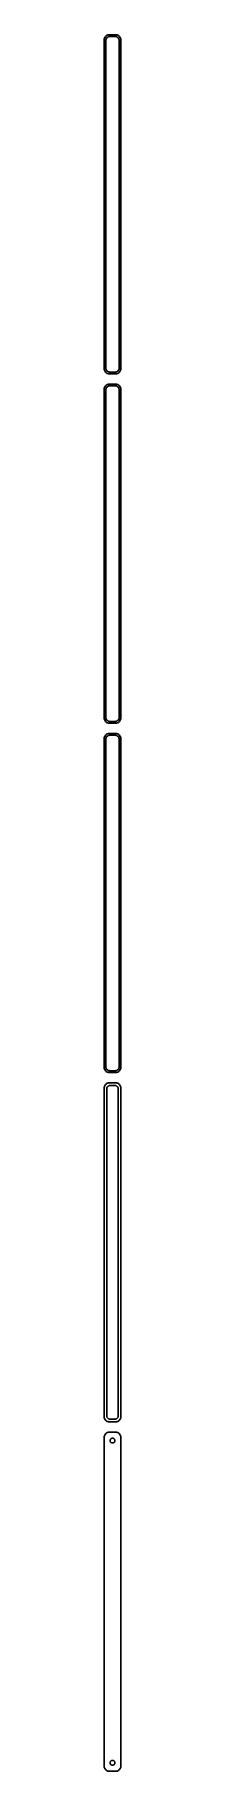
# Model space of a CAD drawing. Header units: metres. Extents: x -8 to 8, y 1395 to 2931.
import ezdxf

# ---------------------------------------------------------------- set-up
doc = ezdxf.new("R2010")
doc.units = ezdxf.units.M

msp = doc.modelspace()

# ---------------------------------------------------------------- linework, layer by layer
for p, q in [((-7.46057, 2926.63), (-7.5, 2926)), ((-7.5, 2926), (-7.5, 2636)), ((-7.34291, 2927.24), (-7.46057, 2926.63)), ((-7.14888, 2927.84), (-7.34291, 2927.24)), ((-6.88153, 2928.41), (-7.14888, 2927.84)), ((-6.54507, 2928.94), (-6.88153, 2928.41)), ((-6.14484, 2929.42), (-6.54507, 2928.94)), ((-5.68712, 2929.85), (-6.14484, 2929.42)), ((-6, 2925.5), (-5.96844, 2926)), ((-6, 2636.5), (-6, 2925.5)), ((-5.96844, 2926), (-5.87433, 2926.49)), ((-5.87433, 2926.49), (-5.7191, 2926.97)), ((-5.7191, 2926.97), (-5.50522, 2927.43)), ((-5.17912, 2930.22), (-5.68712, 2929.85)), ((-5.50522, 2927.43), (-5.23605, 2927.85)), ((-5.23605, 2927.85), (-4.91586, 2928.24)), ((-4.62889, 2930.52), (-5.17912, 2930.22)), ((-4.91586, 2928.24), (-4.54968, 2928.58)), ((-4.04507, 2930.76), (-4.62889, 2930.52)), ((-4.54968, 2928.58), (-4.1433, 2928.88)), ((-4.1433, 2928.88), (-3.70311, 2929.12)), ((-3.4369, 2930.91), (-4.04507, 2930.76)), ((-3.70311, 2929.12), (-3.23605, 2929.3)), ((-2.81395, 2930.99), (-3.4369, 2930.91)), ((-3.23605, 2929.3), (-2.74951, 2929.43)), ((2.81395, 2930.99), (-2.81395, 2930.99)), ((-2.74951, 2929.43), (-2.25116, 2929.49)), ((-2.25116, 2929.49), (2.25116, 2929.49)), ((2.25116, 2929.49), (2.74951, 2929.43)), ((2.74951, 2929.43), (3.23605, 2929.3)), ((3.4369, 2930.91), (2.81395, 2930.99)), ((3.23605, 2929.3), (3.70311, 2929.12)), ((4.04507, 2930.76), (3.4369, 2930.91)), ((3.70311, 2929.12), (4.1433, 2928.88)), ((4.62889, 2930.52), (4.04507, 2930.76)), ((4.1433, 2928.88), (4.54968, 2928.58)), ((4.54968, 2928.58), (4.91586, 2928.24)), ((5.17912, 2930.22), (4.62889, 2930.52)), ((4.91586, 2928.24), (5.23605, 2927.85)), ((5.68712, 2929.85), (5.17912, 2930.22)), ((5.23605, 2927.85), (5.50522, 2927.43)), ((5.50522, 2927.43), (5.7191, 2926.97)), ((6.14484, 2929.42), (5.68712, 2929.85)), ((5.7191, 2926.97), (5.87433, 2926.49)), ((5.87433, 2926.49), (5.96844, 2926)), ((5.96844, 2926), (6, 2925.5)), ((6, 2925.5), (6, 2636.5)), ((6.54507, 2928.94), (6.14484, 2929.42)), ((6.88153, 2928.41), (6.54507, 2928.94)), ((7.14888, 2927.84), (6.88153, 2928.41)), ((7.34291, 2927.24), (7.14888, 2927.84)), ((7.46057, 2926.63), (7.34291, 2927.24)), ((7.5, 2926), (7.46057, 2926.63)), ((7.5, 2636), (7.5, 2926)), ((-7.5, 2636), (-7.46057, 2635.37)), ((-7.46057, 2635.37), (-7.34291, 2634.76)), ((-7.34291, 2634.76), (-7.14888, 2634.16)), ((-7.14888, 2634.16), (-6.88153, 2633.59)), ((-6.88153, 2633.59), (-6.54507, 2633.06)), ((-6.54507, 2633.06), (-6.14484, 2632.58)), ((-6.14484, 2632.58), (-5.68712, 2632.15)), ((-5.96844, 2636), (-6, 2636.5)), ((-5.87433, 2635.51), (-5.96844, 2636)), ((-5.7191, 2635.03), (-5.87433, 2635.51)), ((-5.50522, 2634.57), (-5.7191, 2635.03)), ((-5.68712, 2632.15), (-5.17912, 2631.78)), ((-5.23605, 2634.15), (-5.50522, 2634.57)), ((-4.91586, 2633.76), (-5.23605, 2634.15)), ((-5.17912, 2631.78), (-4.62889, 2631.48)), ((-4.54968, 2633.42), (-4.91586, 2633.76)), ((-4.62889, 2631.48), (-4.04507, 2631.24)), ((-4.1433, 2633.12), (-4.54968, 2633.42)), ((-3.70311, 2632.88), (-4.1433, 2633.12)), ((-4.04507, 2631.24), (-3.4369, 2631.09)), ((-3.23605, 2632.7), (-3.70311, 2632.88)), ((-3.4369, 2631.09), (-2.81395, 2631.01)), ((-2.74951, 2632.57), (-3.23605, 2632.7)), ((-2.81395, 2631.01), (2.81395, 2631.01)), ((-2.25116, 2632.51), (-2.74951, 2632.57)), ((2.25116, 2632.51), (-2.25116, 2632.51)), ((2.74951, 2632.57), (2.25116, 2632.51)), ((3.23605, 2632.7), (2.74951, 2632.57)), ((2.81395, 2631.01), (3.4369, 2631.09)), ((3.70311, 2632.88), (3.23605, 2632.7)), ((3.4369, 2631.09), (4.04507, 2631.24)), ((4.1433, 2633.12), (3.70311, 2632.88)), ((4.04507, 2631.24), (4.62889, 2631.48)), ((4.54968, 2633.42), (4.1433, 2633.12)), ((4.91586, 2633.76), (4.54968, 2633.42)), ((4.62889, 2631.48), (5.17912, 2631.78)), ((5.23605, 2634.15), (4.91586, 2633.76)), ((5.17912, 2631.78), (5.68712, 2632.15)), ((5.50522, 2634.57), (5.23605, 2634.15)), ((5.7191, 2635.03), (5.50522, 2634.57)), ((5.68712, 2632.15), (6.14484, 2632.58)), ((5.87433, 2635.51), (5.7191, 2635.03)), ((5.96844, 2636), (5.87433, 2635.51)), ((6, 2636.5), (5.96844, 2636)), ((6.14484, 2632.58), (6.54507, 2633.06)), ((6.54507, 2633.06), (6.88153, 2633.59)), ((6.88153, 2633.59), (7.14888, 2634.16)), ((7.14888, 2634.16), (7.34291, 2634.76)), ((7.34291, 2634.76), (7.46057, 2635.37)), ((7.46057, 2635.37), (7.5, 2636)), ((-7.46057, 2617.63), (-7.5, 2617)), ((-7.5, 2617), (-7.5, 2327)), ((-7.34291, 2618.24), (-7.46057, 2617.63)), ((-7.14888, 2618.84), (-7.34291, 2618.24)), ((-6.88153, 2619.41), (-7.14888, 2618.84)), ((-6.54507, 2619.94), (-6.88153, 2619.41)), ((-6.14484, 2620.42), (-6.54507, 2619.94)), ((-5.68712, 2620.85), (-6.14484, 2620.42)), ((-6, 2616.5), (-5.96844, 2617)), ((-6, 2327.5), (-6, 2616.5)), ((-5.96844, 2617), (-5.87433, 2617.49)), ((-5.87433, 2617.49), (-5.7191, 2617.97)), ((-5.7191, 2617.97), (-5.50522, 2618.43)), ((-5.17912, 2621.22), (-5.68712, 2620.85)), ((-5.50522, 2618.43), (-5.23605, 2618.85)), ((-5.23605, 2618.85), (-4.91586, 2619.24)), ((-4.62889, 2621.52), (-5.17912, 2621.22)), ((-4.91586, 2619.24), (-4.54968, 2619.58)), ((-4.04507, 2621.76), (-4.62889, 2621.52)), ((-4.54968, 2619.58), (-4.1433, 2619.88)), ((-4.1433, 2619.88), (-3.70311, 2620.12)), ((-3.4369, 2621.91), (-4.04507, 2621.76)), ((-3.70311, 2620.12), (-3.23605, 2620.3)), ((-2.81395, 2621.99), (-3.4369, 2621.91)), ((-3.23605, 2620.3), (-2.74951, 2620.43)), ((2.81395, 2621.99), (-2.81395, 2621.99)), ((-2.74951, 2620.43), (-2.25116, 2620.49)), ((-2.25116, 2620.49), (2.25116, 2620.49)), ((2.25116, 2620.49), (2.74951, 2620.43)), ((2.74951, 2620.43), (3.23605, 2620.3)), ((3.4369, 2621.91), (2.81395, 2621.99)), ((3.23605, 2620.3), (3.70311, 2620.12)), ((4.04507, 2621.76), (3.4369, 2621.91)), ((3.70311, 2620.12), (4.1433, 2619.88)), ((4.62889, 2621.52), (4.04507, 2621.76)), ((4.1433, 2619.88), (4.54968, 2619.58)), ((4.54968, 2619.58), (4.91586, 2619.24)), ((5.17912, 2621.22), (4.62889, 2621.52)), ((4.91586, 2619.24), (5.23605, 2618.85)), ((5.68712, 2620.85), (5.17912, 2621.22)), ((5.23605, 2618.85), (5.50522, 2618.43)), ((5.50522, 2618.43), (5.7191, 2617.97)), ((6.14484, 2620.42), (5.68712, 2620.85)), ((5.7191, 2617.97), (5.87433, 2617.49)), ((5.87433, 2617.49), (5.96844, 2617)), ((5.96844, 2617), (6, 2616.5)), ((6, 2616.5), (6, 2327.5)), ((6.54507, 2619.94), (6.14484, 2620.42)), ((6.88153, 2619.41), (6.54507, 2619.94)), ((7.14888, 2618.84), (6.88153, 2619.41)), ((7.34291, 2618.24), (7.14888, 2618.84)), ((7.46057, 2617.63), (7.34291, 2618.24)), ((7.5, 2617), (7.46057, 2617.63)), ((7.5, 2327), (7.5, 2617)), ((-7.5, 2327), (-7.46057, 2326.37)), ((-7.46057, 2326.37), (-7.34291, 2325.76)), ((-7.34291, 2325.76), (-7.14888, 2325.16)), ((-7.14888, 2325.16), (-6.88153, 2324.59)), ((-6.88153, 2324.59), (-6.54507, 2324.06)), ((-6.54507, 2324.06), (-6.14484, 2323.58)), ((-6.14484, 2323.58), (-5.68712, 2323.15)), ((-5.96844, 2327), (-6, 2327.5)), ((-5.87433, 2326.51), (-5.96844, 2327)), ((-5.7191, 2326.03), (-5.87433, 2326.51)), ((-5.50522, 2325.57), (-5.7191, 2326.03)), ((-5.68712, 2323.15), (-5.17912, 2322.78)), ((-5.23605, 2325.15), (-5.50522, 2325.57)), ((-4.91586, 2324.76), (-5.23605, 2325.15)), ((-5.17912, 2322.78), (-4.62889, 2322.48)), ((-4.54968, 2324.42), (-4.91586, 2324.76)), ((-4.62889, 2322.48), (-4.04507, 2322.24)), ((-4.1433, 2324.12), (-4.54968, 2324.42)), ((-3.70311, 2323.88), (-4.1433, 2324.12)), ((-4.04507, 2322.24), (-3.4369, 2322.09)), ((-3.23605, 2323.7), (-3.70311, 2323.88)), ((-3.4369, 2322.09), (-2.81395, 2322.01)), ((-2.74951, 2323.57), (-3.23605, 2323.7)), ((-2.81395, 2322.01), (2.81395, 2322.01)), ((-2.25116, 2323.51), (-2.74951, 2323.57)), ((2.25116, 2323.51), (-2.25116, 2323.51)), ((2.74951, 2323.57), (2.25116, 2323.51)), ((3.23605, 2323.7), (2.74951, 2323.57)), ((2.81395, 2322.01), (3.4369, 2322.09)), ((3.70311, 2323.88), (3.23605, 2323.7)), ((3.4369, 2322.09), (4.04507, 2322.24)), ((4.1433, 2324.12), (3.70311, 2323.88)), ((4.04507, 2322.24), (4.62889, 2322.48)), ((4.54968, 2324.42), (4.1433, 2324.12)), ((4.91586, 2324.76), (4.54968, 2324.42)), ((4.62889, 2322.48), (5.17912, 2322.78)), ((5.23605, 2325.15), (4.91586, 2324.76)), ((5.17912, 2322.78), (5.68712, 2323.15)), ((5.50522, 2325.57), (5.23605, 2325.15)), ((5.7191, 2326.03), (5.50522, 2325.57)), ((5.68712, 2323.15), (6.14484, 2323.58)), ((5.87433, 2326.51), (5.7191, 2326.03)), ((5.96844, 2327), (5.87433, 2326.51)), ((6, 2327.5), (5.96844, 2327)), ((6.14484, 2323.58), (6.54507, 2324.06)), ((6.54507, 2324.06), (6.88153, 2324.59)), ((6.88153, 2324.59), (7.14888, 2325.16)), ((7.14888, 2325.16), (7.34291, 2325.76)), ((7.34291, 2325.76), (7.46057, 2326.37)), ((7.46057, 2326.37), (7.5, 2327)), ((-7.46057, 2308.63), (-7.5, 2308)), ((-7.5, 2308), (-7.5, 2018)), ((-7.34291, 2309.24), (-7.46057, 2308.63)), ((-7.14888, 2309.84), (-7.34291, 2309.24)), ((-6.88153, 2310.41), (-7.14888, 2309.84)), ((-6.54507, 2310.94), (-6.88153, 2310.41)), ((-6.14484, 2311.42), (-6.54507, 2310.94)), ((-5.68712, 2311.85), (-6.14484, 2311.42)), ((-6, 2307.5), (-5.96844, 2308)), ((-6, 2018.5), (-6, 2307.5)), ((-5.96844, 2308), (-5.87433, 2308.49)), ((-5.87433, 2308.49), (-5.7191, 2308.97)), ((-5.7191, 2308.97), (-5.50522, 2309.43)), ((-5.17912, 2312.22), (-5.68712, 2311.85)), ((-5.50522, 2309.43), (-5.23605, 2309.85)), ((-5.23605, 2309.85), (-4.91586, 2310.24)), ((-4.62889, 2312.52), (-5.17912, 2312.22)), ((-4.91586, 2310.24), (-4.54968, 2310.58)), ((-4.04507, 2312.76), (-4.62889, 2312.52)), ((-4.54968, 2310.58), (-4.1433, 2310.88)), ((-4.1433, 2310.88), (-3.70311, 2311.12)), ((-3.4369, 2312.91), (-4.04507, 2312.76)), ((-3.70311, 2311.12), (-3.23605, 2311.3)), ((-2.81395, 2312.99), (-3.4369, 2312.91)), ((-3.23605, 2311.3), (-2.74951, 2311.43)), ((2.81395, 2312.99), (-2.81395, 2312.99)), ((-2.74951, 2311.43), (-2.25116, 2311.49)), ((-2.25116, 2311.49), (2.25116, 2311.49)), ((2.25116, 2311.49), (2.74951, 2311.43)), ((2.74951, 2311.43), (3.23605, 2311.3)), ((3.4369, 2312.91), (2.81395, 2312.99)), ((3.23605, 2311.3), (3.70311, 2311.12)), ((4.04507, 2312.76), (3.4369, 2312.91)), ((3.70311, 2311.12), (4.1433, 2310.88)), ((4.62889, 2312.52), (4.04507, 2312.76)), ((4.1433, 2310.88), (4.54968, 2310.58)), ((4.54968, 2310.58), (4.91586, 2310.24)), ((5.17912, 2312.22), (4.62889, 2312.52)), ((4.91586, 2310.24), (5.23605, 2309.85)), ((5.68712, 2311.85), (5.17912, 2312.22)), ((5.23605, 2309.85), (5.50522, 2309.43)), ((5.50522, 2309.43), (5.7191, 2308.97)), ((6.14484, 2311.42), (5.68712, 2311.85)), ((5.7191, 2308.97), (5.87433, 2308.49)), ((5.87433, 2308.49), (5.96844, 2308)), ((5.96844, 2308), (6, 2307.5)), ((6, 2307.5), (6, 2018.5)), ((6.54507, 2310.94), (6.14484, 2311.42)), ((6.88153, 2310.41), (6.54507, 2310.94)), ((7.14888, 2309.84), (6.88153, 2310.41)), ((7.34291, 2309.24), (7.14888, 2309.84)), ((7.46057, 2308.63), (7.34291, 2309.24)), ((7.5, 2308), (7.46057, 2308.63)), ((7.5, 2018), (7.5, 2308)), ((-7.5, 2018), (-7.46057, 2017.37)), ((-7.46057, 2017.37), (-7.34291, 2016.76)), ((-7.34291, 2016.76), (-7.14888, 2016.16)), ((-7.14888, 2016.16), (-6.88153, 2015.59)), ((-6.88153, 2015.59), (-6.54507, 2015.06)), ((-6.54507, 2015.06), (-6.14484, 2014.58)), ((-6.14484, 2014.58), (-5.68712, 2014.15)), ((-5.96844, 2018), (-6, 2018.5)), ((-5.87433, 2017.51), (-5.96844, 2018)), ((-5.7191, 2017.03), (-5.87433, 2017.51)), ((-5.50522, 2016.57), (-5.7191, 2017.03)), ((-5.68712, 2014.15), (-5.17912, 2013.78)), ((-5.23605, 2016.15), (-5.50522, 2016.57)), ((-4.91586, 2015.76), (-5.23605, 2016.15)), ((-5.17912, 2013.78), (-4.62889, 2013.48)), ((-4.54968, 2015.42), (-4.91586, 2015.76)), ((-4.62889, 2013.48), (-4.04507, 2013.24)), ((-4.1433, 2015.12), (-4.54968, 2015.42)), ((-3.70311, 2014.88), (-4.1433, 2015.12)), ((-4.04507, 2013.24), (-3.4369, 2013.09)), ((-3.23605, 2014.7), (-3.70311, 2014.88)), ((-3.4369, 2013.09), (-2.81395, 2013.01)), ((-2.74951, 2014.57), (-3.23605, 2014.7)), ((-2.81395, 2013.01), (2.81395, 2013.01)), ((-2.25116, 2014.51), (-2.74951, 2014.57)), ((2.25116, 2014.51), (-2.25116, 2014.51)), ((2.74951, 2014.57), (2.25116, 2014.51)), ((3.23605, 2014.7), (2.74951, 2014.57)), ((2.81395, 2013.01), (3.4369, 2013.09)), ((3.70311, 2014.88), (3.23605, 2014.7)), ((3.4369, 2013.09), (4.04507, 2013.24)), ((4.1433, 2015.12), (3.70311, 2014.88)), ((4.04507, 2013.24), (4.62889, 2013.48)), ((4.54968, 2015.42), (4.1433, 2015.12)), ((4.91586, 2015.76), (4.54968, 2015.42)), ((4.62889, 2013.48), (5.17912, 2013.78)), ((5.23605, 2016.15), (4.91586, 2015.76)), ((5.17912, 2013.78), (5.68712, 2014.15)), ((5.50522, 2016.57), (5.23605, 2016.15)), ((5.7191, 2017.03), (5.50522, 2016.57)), ((5.68712, 2014.15), (6.14484, 2014.58)), ((5.87433, 2017.51), (5.7191, 2017.03)), ((5.96844, 2018), (5.87433, 2017.51)), ((6, 2018.5), (5.96844, 2018)), ((6.14484, 2014.58), (6.54507, 2015.06)), ((6.54507, 2015.06), (6.88153, 2015.59)), ((6.88153, 2015.59), (7.14888, 2016.16)), ((7.14888, 2016.16), (7.34291, 2016.76)), ((7.34291, 2016.76), (7.46057, 2017.37)), ((7.46057, 2017.37), (7.5, 2018)), ((-7.46057, 1999.63), (-7.5, 1999)), ((-7.5, 1999), (-7.5, 1709)), ((-7.34291, 2000.24), (-7.46057, 1999.63)), ((-7.14888, 2000.84), (-7.34291, 2000.24)), ((-6.88153, 2001.41), (-7.14888, 2000.84)), ((-6.54507, 2001.94), (-6.88153, 2001.41)), ((-6.14484, 2002.42), (-6.54507, 2001.94)), ((-5.68712, 2002.85), (-6.14484, 2002.42)), ((-5.17912, 2003.22), (-5.68712, 2002.85)), ((-4.62889, 2003.52), (-5.17912, 2003.22)), ((-5.11292, 1998.5), (-5.08836, 1998.89)), ((-5.11292, 1709.5), (-5.11292, 1998.5)), ((-5.08836, 1998.89), (-5.01512, 1999.27)), ((-5.01512, 1999.27), (-4.89432, 1999.65)), ((-4.89432, 1999.65), (-4.72786, 2000)), ((-4.72786, 2000), (-4.5184, 2000.33)), ((-4.04507, 2003.76), (-4.62889, 2003.52)), ((-4.5184, 2000.33), (-4.26921, 2000.63)), ((-4.26921, 2000.63), (-3.98424, 2000.9)), ((-3.4369, 2003.91), (-4.04507, 2003.76)), ((-3.98424, 2000.9), (-3.66798, 2001.13)), ((-3.66798, 2001.13), (-3.32541, 2001.32)), ((-2.81395, 2003.99), (-3.4369, 2003.91)), ((-3.32541, 2001.32), (-2.96194, 2001.46)), ((-2.96194, 2001.46), (-2.5833, 2001.56)), ((2.81395, 2003.99), (-2.81395, 2003.99)), ((-2.5833, 2001.56), (-2.19545, 2001.61)), ((-2.19545, 2001.61), (2.19545, 2001.61)), ((2.19545, 2001.61), (2.5833, 2001.56)), ((2.5833, 2001.56), (2.96194, 2001.46)), ((3.4369, 2003.91), (2.81395, 2003.99)), ((2.96194, 2001.46), (3.32541, 2001.32)), ((3.32541, 2001.32), (3.66798, 2001.13)), ((4.04507, 2003.76), (3.4369, 2003.91)), ((3.66798, 2001.13), (3.98424, 2000.9)), ((3.98424, 2000.9), (4.26921, 2000.63)), ((4.62889, 2003.52), (4.04507, 2003.76)), ((4.26921, 2000.63), (4.5184, 2000.33)), ((4.5184, 2000.33), (4.72786, 2000)), ((5.17912, 2003.22), (4.62889, 2003.52)), ((4.72786, 2000), (4.89432, 1999.65)), ((4.89432, 1999.65), (5.01512, 1999.27)), ((5.01512, 1999.27), (5.08836, 1998.89)), ((5.08836, 1998.89), (5.11292, 1998.5)), ((5.11292, 1998.5), (5.11292, 1709.5)), ((5.68712, 2002.85), (5.17912, 2003.22)), ((6.14484, 2002.42), (5.68712, 2002.85)), ((6.54507, 2001.94), (6.14484, 2002.42)), ((6.88153, 2001.41), (6.54507, 2001.94)), ((7.14888, 2000.84), (6.88153, 2001.41)), ((7.34291, 2000.24), (7.14888, 2000.84)), ((7.46057, 1999.63), (7.34291, 2000.24)), ((7.5, 1999), (7.46057, 1999.63)), ((7.5, 1709), (7.5, 1999)), ((-7.5, 1709), (-7.46057, 1708.37)), ((-7.46057, 1708.37), (-7.34291, 1707.76)), ((-7.34291, 1707.76), (-7.14888, 1707.16)), ((-7.14888, 1707.16), (-6.88153, 1706.59)), ((-6.88153, 1706.59), (-6.54507, 1706.06)), ((-6.54507, 1706.06), (-6.14484, 1705.58)), ((-6.14484, 1705.58), (-5.68712, 1705.15)), ((-5.68712, 1705.15), (-5.17912, 1704.78)), ((-5.08836, 1709.11), (-5.11292, 1709.5)), ((-5.01512, 1708.73), (-5.08836, 1709.11)), ((-4.89432, 1708.35), (-5.01512, 1708.73)), ((-4.72786, 1708), (-4.89432, 1708.35)), ((-4.5184, 1707.67), (-4.72786, 1708)), ((-4.26921, 1707.37), (-4.5184, 1707.67)), ((-3.98424, 1707.1), (-4.26921, 1707.37)), ((-3.66798, 1706.87), (-3.98424, 1707.1)), ((-3.32541, 1706.68), (-3.66798, 1706.87)), ((-2.96194, 1706.54), (-3.32541, 1706.68)), ((-2.5833, 1706.44), (-2.96194, 1706.54)), ((-2.19545, 1706.39), (-2.5833, 1706.44)), ((2.19545, 1706.39), (-2.19545, 1706.39)), ((2.5833, 1706.44), (2.19545, 1706.39)), ((2.96194, 1706.54), (2.5833, 1706.44)), ((3.32541, 1706.68), (2.96194, 1706.54)), ((3.66798, 1706.87), (3.32541, 1706.68)), ((3.98424, 1707.1), (3.66798, 1706.87)), ((4.26921, 1707.37), (3.98424, 1707.1)), ((4.5184, 1707.67), (4.26921, 1707.37)), ((4.72786, 1708), (4.5184, 1707.67)), ((4.89432, 1708.35), (4.72786, 1708)), ((5.01512, 1708.73), (4.89432, 1708.35)), ((5.08836, 1709.11), (5.01512, 1708.73)), ((5.11292, 1709.5), (5.08836, 1709.11)), ((5.17912, 1704.78), (5.68712, 1705.15)), ((5.68712, 1705.15), (6.14484, 1705.58)), ((6.14484, 1705.58), (6.54507, 1706.06)), ((6.54507, 1706.06), (6.88153, 1706.59)), ((6.88153, 1706.59), (7.14888, 1707.16)), ((7.14888, 1707.16), (7.34291, 1707.76)), ((7.34291, 1707.76), (7.46057, 1708.37)), ((7.46057, 1708.37), (7.5, 1709)), ((-7.46057, 1690.63), (-7.5, 1690)), ((-7.5, 1690), (-7.5, 1400)), ((-7.34291, 1691.24), (-7.46057, 1690.63)), ((-7.14888, 1691.84), (-7.34291, 1691.24)), ((-6.88153, 1692.41), (-7.14888, 1691.84)), ((-6.54507, 1692.94), (-6.88153, 1692.41)), ((-6.14484, 1693.42), (-6.54507, 1692.94)), ((-5.68712, 1693.85), (-6.14484, 1693.42)), ((-5.17912, 1694.22), (-5.68712, 1693.85)), ((-5.17912, 1704.78), (-4.62889, 1704.48)), ((-4.62889, 1694.52), (-5.17912, 1694.22)), ((-4.62889, 1704.48), (-4.04507, 1704.24)), ((-4.04507, 1694.76), (-4.62889, 1694.52)), ((-4.04507, 1704.24), (-3.4369, 1704.09)), ((-3.4369, 1694.91), (-4.04507, 1694.76)), ((-3.4369, 1704.09), (-2.81395, 1704.01)), ((-2.81395, 1694.99), (-3.4369, 1694.91)), ((-2.81395, 1704.01), (2.81395, 1704.01)), ((2.81395, 1694.99), (-2.81395, 1694.99)), ((-0.659836, 1689.53), (-0.400101, 1689.6)), ((-0.400101, 1689.6), (-0.134064, 1689.63)), ((-0.134064, 1689.63), (0.134064, 1689.63)), ((0.134064, 1689.63), (0.400101, 1689.6)), ((0.400101, 1689.6), (0.659836, 1689.53)), ((2.81395, 1704.01), (3.4369, 1704.09)), ((3.4369, 1694.91), (2.81395, 1694.99)), ((3.4369, 1704.09), (4.04507, 1704.24)), ((4.04507, 1694.76), (3.4369, 1694.91)), ((4.04507, 1704.24), (4.62889, 1704.48)), ((4.62889, 1694.52), (4.04507, 1694.76)), ((4.62889, 1704.48), (5.17912, 1704.78)), ((5.17912, 1694.22), (4.62889, 1694.52)), ((5.68712, 1693.85), (5.17912, 1694.22)), ((6.14484, 1693.42), (5.68712, 1693.85)), ((6.54507, 1692.94), (6.14484, 1693.42)), ((6.88153, 1692.41), (6.54507, 1692.94)), ((7.14888, 1691.84), (6.88153, 1692.41)), ((7.34291, 1691.24), (7.14888, 1691.84)), ((7.46057, 1690.63), (7.34291, 1691.24)), ((7.5, 1690), (7.46057, 1690.63)), ((7.5, 1400), (7.5, 1690)), ((-2.13528, 1687.5), (-2.11845, 1687.77)), ((-2.11845, 1687.23), (-2.13528, 1687.5)), ((-2.11845, 1687.77), (-2.06821, 1688.03)), ((-2.06821, 1686.97), (-2.11845, 1687.23)), ((-2.06821, 1688.03), (-1.98534, 1688.29)), ((-1.98534, 1686.71), (-2.06821, 1686.97)), ((-1.98534, 1688.29), (-1.87117, 1688.53)), ((-1.87117, 1686.47), (-1.98534, 1686.71)), ((-1.87117, 1688.53), (-1.72748, 1688.76)), ((-1.72748, 1686.24), (-1.87117, 1686.47)), ((-1.72748, 1688.76), (-1.55655, 1688.96)), ((-1.55655, 1686.04), (-1.72748, 1686.24)), ((-1.55655, 1688.96), (-1.36108, 1689.15)), ((-1.36108, 1685.85), (-1.55655, 1686.04)), ((-1.36108, 1689.15), (-1.14413, 1689.3)), ((-1.14413, 1685.7), (-1.36108, 1685.85)), ((-1.14413, 1689.3), (-0.909149, 1689.43)), ((-0.909149, 1685.57), (-1.14413, 1685.7)), ((-0.909149, 1689.43), (-0.659836, 1689.53)), ((-0.659836, 1685.47), (-0.909149, 1685.57)), ((-0.400101, 1685.4), (-0.659836, 1685.47)), ((-0.134064, 1685.37), (-0.400101, 1685.4)), ((0.134064, 1685.37), (-0.134064, 1685.37)), ((0.400101, 1685.4), (0.134064, 1685.37)), ((0.659836, 1685.47), (0.400101, 1685.4)), ((0.659836, 1689.53), (0.909149, 1689.43)), ((0.909149, 1685.57), (0.659836, 1685.47)), ((0.909149, 1689.43), (1.14413, 1689.3)), ((1.14413, 1685.7), (0.909149, 1685.57)), ((1.14413, 1689.3), (1.36108, 1689.15)), ((1.36108, 1685.85), (1.14413, 1685.7)), ((1.36108, 1689.15), (1.55655, 1688.96)), ((1.55655, 1686.04), (1.36108, 1685.85)), ((1.55655, 1688.96), (1.72748, 1688.76)), ((1.72748, 1686.24), (1.55655, 1686.04)), ((1.72748, 1688.76), (1.87117, 1688.53)), ((1.87117, 1686.47), (1.72748, 1686.24)), ((1.87117, 1688.53), (1.98534, 1688.29)), ((1.98534, 1686.71), (1.87117, 1686.47)), ((1.98534, 1688.29), (2.06821, 1688.03)), ((2.06821, 1686.97), (1.98534, 1686.71)), ((2.06821, 1688.03), (2.11845, 1687.77)), ((2.11845, 1687.23), (2.06821, 1686.97)), ((2.11845, 1687.77), (2.13528, 1687.5)), ((2.13528, 1687.5), (2.11845, 1687.23)), ((-7.5, 1400), (-7.46057, 1399.37)), ((-7.46057, 1399.37), (-7.34291, 1398.76)), ((-7.34291, 1398.76), (-7.14888, 1398.16)), ((-7.14888, 1398.16), (-6.88153, 1397.59)), ((-2.13528, 1402.5), (-2.11845, 1402.77)), ((-2.11845, 1402.23), (-2.13528, 1402.5)), ((-2.11845, 1402.77), (-2.06821, 1403.03)), ((-2.06821, 1401.97), (-2.11845, 1402.23)), ((-2.06821, 1403.03), (-1.98534, 1403.29)), ((-1.98534, 1401.71), (-2.06821, 1401.97)), ((-1.98534, 1403.29), (-1.87117, 1403.53)), ((-1.87117, 1401.47), (-1.98534, 1401.71)), ((-1.87117, 1403.53), (-1.72748, 1403.76)), ((-1.72748, 1401.24), (-1.87117, 1401.47)), ((-1.72748, 1403.76), (-1.55655, 1403.96)), ((-1.55655, 1401.04), (-1.72748, 1401.24)), ((-1.55655, 1403.96), (-1.36108, 1404.15)), ((-1.36108, 1400.85), (-1.55655, 1401.04)), ((-1.36108, 1404.15), (-1.14413, 1404.3)), ((-1.14413, 1400.7), (-1.36108, 1400.85)), ((-1.14413, 1404.3), (-0.909149, 1404.43)), ((-0.909149, 1400.57), (-1.14413, 1400.7)), ((-0.909149, 1404.43), (-0.659836, 1404.53)), ((-0.659836, 1400.47), (-0.909149, 1400.57)), ((-0.659836, 1404.53), (-0.400101, 1404.6)), ((-0.400101, 1400.4), (-0.659836, 1400.47)), ((-0.400101, 1404.6), (-0.134064, 1404.63)), ((-0.134064, 1400.37), (-0.400101, 1400.4)), ((-0.134064, 1404.63), (0.134064, 1404.63)), ((0.134064, 1400.37), (-0.134064, 1400.37)), ((0.134064, 1404.63), (0.400101, 1404.6)), ((0.400101, 1400.4), (0.134064, 1400.37)), ((0.400101, 1404.6), (0.659836, 1404.53)), ((0.659836, 1400.47), (0.400101, 1400.4)), ((0.659836, 1404.53), (0.909149, 1404.43)), ((0.909149, 1400.57), (0.659836, 1400.47)), ((0.909149, 1404.43), (1.14413, 1404.3)), ((1.14413, 1400.7), (0.909149, 1400.57)), ((1.14413, 1404.3), (1.36108, 1404.15)), ((1.36108, 1400.85), (1.14413, 1400.7)), ((1.36108, 1404.15), (1.55655, 1403.96)), ((1.55655, 1401.04), (1.36108, 1400.85)), ((1.55655, 1403.96), (1.72748, 1403.76)), ((1.72748, 1401.24), (1.55655, 1401.04)), ((1.72748, 1403.76), (1.87117, 1403.53)), ((1.87117, 1401.47), (1.72748, 1401.24)), ((1.87117, 1403.53), (1.98534, 1403.29)), ((1.98534, 1401.71), (1.87117, 1401.47)), ((1.98534, 1403.29), (2.06821, 1403.03)), ((2.06821, 1401.97), (1.98534, 1401.71)), ((2.06821, 1403.03), (2.11845, 1402.77)), ((2.11845, 1402.23), (2.06821, 1401.97)), ((2.11845, 1402.77), (2.13528, 1402.5)), ((2.13528, 1402.5), (2.11845, 1402.23)), ((6.88153, 1397.59), (7.14888, 1398.16)), ((7.14888, 1398.16), (7.34291, 1398.76)), ((7.34291, 1398.76), (7.46057, 1399.37)), ((7.46057, 1399.37), (7.5, 1400)), ((-6.88153, 1397.59), (-6.54507, 1397.06)), ((-6.54507, 1397.06), (-6.14484, 1396.58)), ((-6.14484, 1396.58), (-5.68712, 1396.15)), ((-5.68712, 1396.15), (-5.17912, 1395.78)), ((-5.17912, 1395.78), (-4.62889, 1395.48)), ((-4.62889, 1395.48), (-4.04507, 1395.24)), ((-4.04507, 1395.24), (-3.4369, 1395.09)), ((-3.4369, 1395.09), (-2.81395, 1395.01)), ((-2.81395, 1395.01), (2.81395, 1395.01)), ((2.81395, 1395.01), (3.4369, 1395.09)), ((3.4369, 1395.09), (4.04507, 1395.24)), ((4.04507, 1395.24), (4.62889, 1395.48)), ((4.62889, 1395.48), (5.17912, 1395.78)), ((5.17912, 1395.78), (5.68712, 1396.15)), ((5.68712, 1396.15), (6.14484, 1396.58)), ((6.14484, 1396.58), (6.54507, 1397.06)), ((6.54507, 1397.06), (6.88153, 1397.59))]:
    msp.add_line(p, q)

doc.saveas('drawing.dxf')
